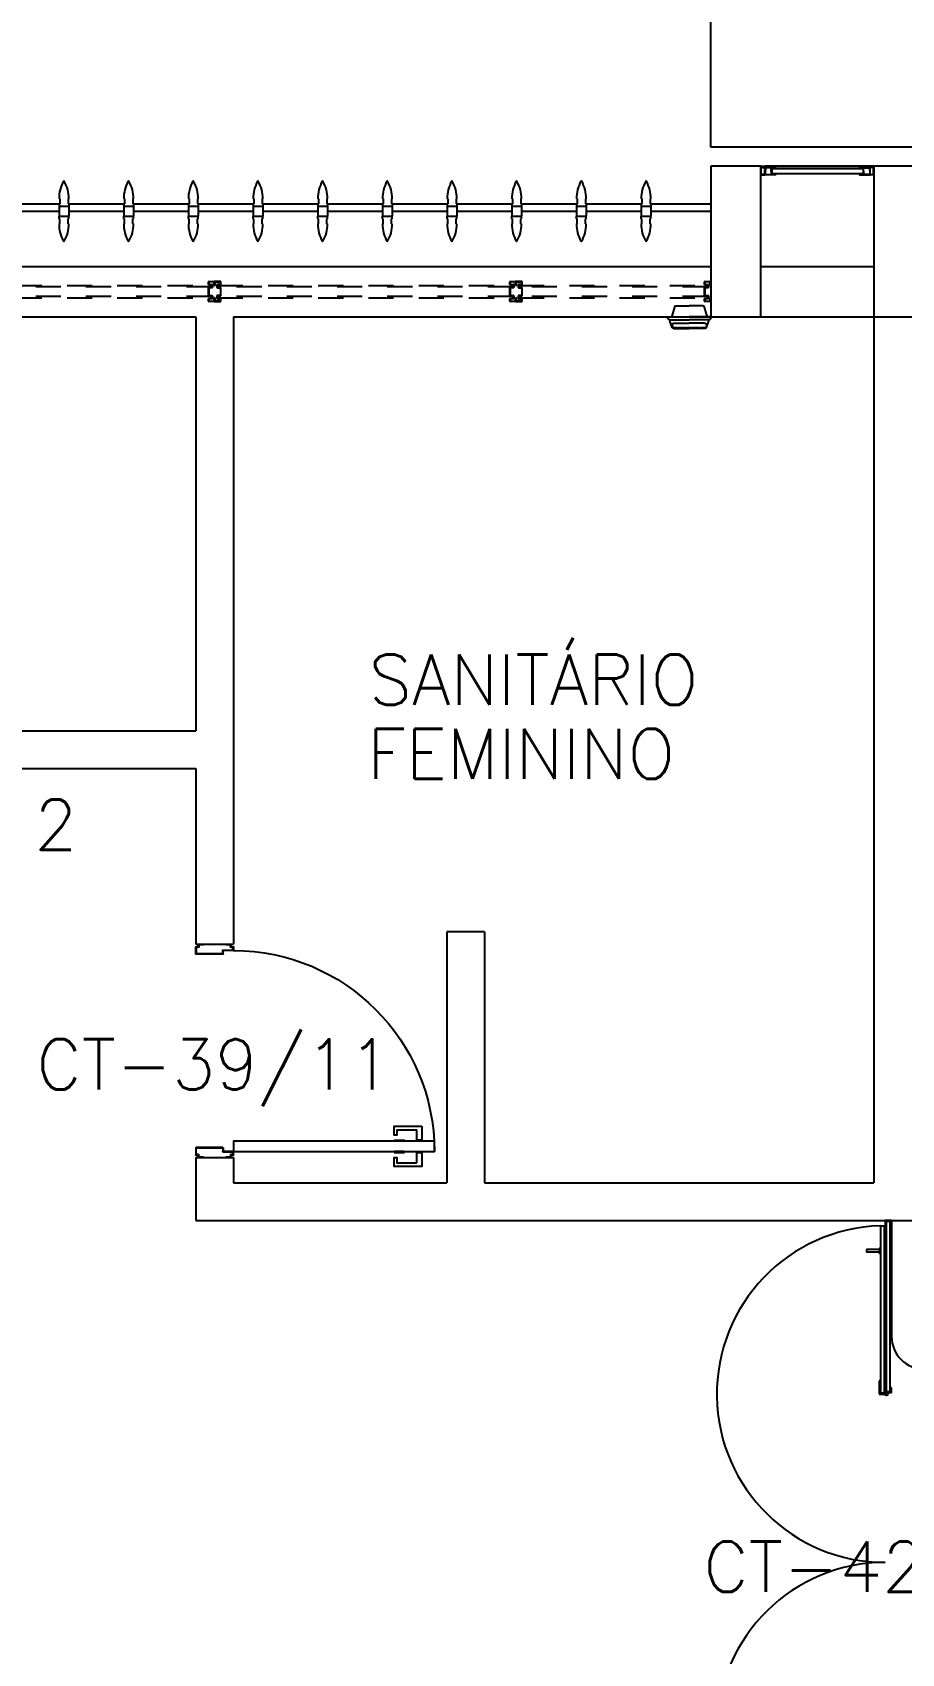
# Model space of a CAD drawing. Header units: millimetres. Extents: x 2686 to 2939, y 1294 to 1441.
# Drawn here: x 2787.57 to 2791.03, y 1342.65 to 1349.11 of the extents above; entities that cross this region are included whole.
import ezdxf

# ---------------------------------------------------------------- set-up
doc = ezdxf.new("R2010")
doc.units = ezdxf.units.MM
doc.linetypes.add('HIDDEN', pattern=[0.375, 0.25, -0.125])
for name, color, linetype in [('AR-ALV', 2, 'Continuous'), ('AR-BRISES', 1, 'Continuous'), ('AR-CALÇADA', 1, 'Continuous'), ('AR-CORRIMAO-V', 52, 'Continuous'), ('AR-ESQ', 1, 'Continuous'), ('AR-ESTC', 3, 'Continuous'), ('AR-LOUCAS', 2, 'Continuous'), ('AR-PORTA', 1, 'Continuous'), ('AR-VIDRO', 2, 'Continuous'), ('BR-PAINEL', 1, 'Continuous'), ('BR-SUPORTE', 1, 'Continuous'), ('DT-ESQ-BAGUETE-C', 1, 'Continuous'), ('DT-ESQ-PERFIL CADEIRA-C', 2, 'Continuous'), ('DT-ESQ-PERFIL CADEIRA-V', 2, 'Continuous'), ('DT-ESQ-VENEZIANA-C', 1, 'Continuous'), ('DT-ESQ-VENEZIANA-V', 1, 'Continuous'), ('DT-ESQ-VIDRO-PROJ', 32, 'HIDDEN'), ('DT-TXTMOD', 1, 'Continuous'), ('ENDEREÇO', 2, 'Continuous'), ('maçaneta', 1, 'Continuous'), ('montantes', 1, 'Continuous'), ('mov', 1, 'Continuous'), ('PLAT-CONG', 7, 'Continuous'), ('PM-PERFIL U-C', 2, 'Continuous'), ('pm1', 2, 'Continuous'), ('TEXTO', 2, 'Continuous'), ('WC1', 1, 'Continuous'), ('WC2', 1, 'Continuous')]:
    doc.layers.add(name, color=color, linetype=linetype)
doc.styles.add('S10', font='simplex.shx', dxfattribs={"height": 0.1})
doc.styles.add('UNB-100', font='simplex.shx', dxfattribs={"height": 0.2})
doc.styles.add('UNB1-100', font='simplex.shx', dxfattribs={"height": 0.2})

# ---------------------------------------------------------------- blocks, each defined once
blk = doc.blocks.new('EF59-P')
at = {"layer": 'DT-ESQ-VIDRO-PROJ', "ltscale": 0.1}
for points in [[(0.025, -0.1285), (0.025, -0.1385, -0.414214), (0.0235, -0.14), (0.0015, -0.14, -0.414214), (0, -0.1385), (0, -0.125), (0.0015, -0.125), (0.0015, -0.138, 0.414214), (0.002, -0.1385), (0.023, -0.1385, 0.414214), (0.0235, -0.138), (0.0235, -0.1285), (0.0105, -0.1285, -0.414214), (0.009, -0.127), (0.009, -0.117, -0.414214), (0.0105, -0.1155), (0.0235, -0.1155), (0.0235, -0.0845), (0.0105, -0.0845, -0.414214), (0.009, -0.083), (0.009, -0.073, -0.414214), (0.0105, -0.0715), (0.0235, -0.0715), (0.0235, -0.062, 0.414214), (0.023, -0.0615), (0.002, -0.0615, 0.414214), (0.0015, -0.062), (0.0015, -0.075), (0, -0.075), (0, -0.0615, -0.414214), (0.0015, -0.06), (0.0235, -0.06, -0.414214), (0.025, -0.0615), (0.025, -0.0715, -0.414214), (0.0235, -0.073), (0.0105, -0.073), (0.0105, -0.083), (0.0235, -0.083), (0.0235, -0.083, -0.414214), (0.025, -0.0845), (0.025, -0.1155, -0.414214), (0.0235, -0.117), (0.0235, -0.117), (0.0105, -0.117), (0.0105, -0.127), (0.0235, -0.127, -0.414214)], [(0.75, -0.1285), (0.75, -0.1385, 0.414214), (0.7515, -0.14), (0.7735, -0.14, 0.414214), (0.775, -0.1385), (0.775, -0.125), (0.7735, -0.125), (0.7735, -0.138, -0.414214), (0.773, -0.1385), (0.752, -0.1385, -0.414214), (0.7515, -0.138), (0.7515, -0.1285), (0.7645, -0.1285, 0.414214), (0.766, -0.127), (0.766, -0.117, 0.414214), (0.7645, -0.1155), (0.7515, -0.1155), (0.7515, -0.0845), (0.7645, -0.0845, 0.414214), (0.766, -0.083), (0.766, -0.073, 0.414214), (0.7645, -0.0715), (0.7515, -0.0715), (0.7515, -0.062, -0.414214), (0.752, -0.0615), (0.773, -0.0615, -0.414214), (0.7735, -0.062), (0.7735, -0.075), (0.775, -0.075), (0.775, -0.0615, 0.414214), (0.7735, -0.06), (0.7515, -0.06, 0.414214), (0.75, -0.0615), (0.75, -0.0715, 0.414214), (0.7515, -0.073), (0.7645, -0.073), (0.7645, -0.083), (0.7515, -0.083), (0.7515, -0.083, 0.414214), (0.75, -0.0845), (0.75, -0.1155, 0.414214), (0.7515, -0.117), (0.7515, -0.117), (0.7645, -0.117), (0.7645, -0.127), (0.7515, -0.127, 0.414214)], [(0.8, -0.1285), (0.8, -0.1385, -0.414214), (0.7985, -0.14), (0.7765, -0.14, -0.414214), (0.775, -0.1385), (0.775, -0.125), (0.7765, -0.125), (0.7765, -0.138, 0.414214), (0.777, -0.1385), (0.798, -0.1385, 0.414214), (0.7985, -0.138), (0.7985, -0.1285), (0.7855, -0.1285, -0.414214), (0.784, -0.127), (0.784, -0.117, -0.414214), (0.7855, -0.1155), (0.7985, -0.1155), (0.7985, -0.0845), (0.7855, -0.0845, -0.414214), (0.784, -0.083), (0.784, -0.073, -0.414214), (0.7855, -0.0715), (0.7985, -0.0715), (0.7985, -0.062, 0.414214), (0.798, -0.0615), (0.777, -0.0615, 0.414214), (0.7765, -0.062), (0.7765, -0.075), (0.775, -0.075), (0.775, -0.0615, -0.414214), (0.7765, -0.06), (0.7985, -0.06, -0.414214), (0.8, -0.0615), (0.8, -0.0715, -0.414214), (0.7985, -0.073), (0.7855, -0.073), (0.7855, -0.083), (0.7985, -0.083), (0.7985, -0.083, -0.414214), (0.8, -0.0845), (0.8, -0.1155, -0.414214), (0.7985, -0.117), (0.7985, -0.117), (0.7855, -0.117), (0.7855, -0.127), (0.7985, -0.127, -0.414214)], [(1.95, -0.1285), (1.95, -0.1385, 0.414214), (1.9515, -0.14), (1.9735, -0.14, 0.414214), (1.975, -0.1385), (1.975, -0.125), (1.9735, -0.125), (1.9735, -0.138, -0.414214), (1.973, -0.1385), (1.952, -0.1385, -0.414214), (1.9515, -0.138), (1.9515, -0.1285), (1.9645, -0.1285, 0.414214), (1.966, -0.127), (1.966, -0.117, 0.414214), (1.9645, -0.1155), (1.9515, -0.1155), (1.9515, -0.0845), (1.9645, -0.0845, 0.414214), (1.966, -0.083), (1.966, -0.073, 0.414214), (1.9645, -0.0715), (1.9515, -0.0715), (1.9515, -0.062, -0.414214), (1.952, -0.0615), (1.973, -0.0615, -0.414214), (1.9735, -0.062), (1.9735, -0.075), (1.975, -0.075), (1.975, -0.0615, 0.414214), (1.9735, -0.06), (1.9515, -0.06, 0.414214), (1.95, -0.0615), (1.95, -0.0715, 0.414214), (1.9515, -0.073), (1.9645, -0.073), (1.9645, -0.083), (1.9515, -0.083), (1.9515, -0.083, 0.414214), (1.95, -0.0845), (1.95, -0.1155, 0.414214), (1.9515, -0.117), (1.9515, -0.117), (1.9645, -0.117), (1.9645, -0.127), (1.9515, -0.127, 0.414214)], [(2, -0.1285), (2, -0.1385, -0.414214), (1.9985, -0.14), (1.9765, -0.14, -0.414214), (1.975, -0.1385), (1.975, -0.125), (1.9765, -0.125), (1.9765, -0.138, 0.414214), (1.977, -0.1385), (1.998, -0.1385, 0.414214), (1.9985, -0.138), (1.9985, -0.1285), (1.9855, -0.1285, -0.414214), (1.984, -0.127), (1.984, -0.117, -0.414214), (1.9855, -0.1155), (1.9985, -0.1155), (1.9985, -0.0845), (1.9855, -0.0845, -0.414214), (1.984, -0.083), (1.984, -0.073, -0.414214), (1.9855, -0.0715), (1.9985, -0.0715), (1.9985, -0.062, 0.414214), (1.998, -0.0615), (1.977, -0.0615, 0.414214), (1.9765, -0.062), (1.9765, -0.075), (1.975, -0.075), (1.975, -0.0615, -0.414214), (1.9765, -0.06), (1.9985, -0.06, -0.414214), (2, -0.0615), (2, -0.0715, -0.414214), (1.9985, -0.073), (1.9855, -0.073), (1.9855, -0.083), (1.9985, -0.083), (1.9985, -0.083, -0.414214), (2, -0.0845), (2, -0.1155, -0.414214), (1.9985, -0.117), (1.9985, -0.117), (1.9855, -0.117), (1.9855, -0.127), (1.9985, -0.127, -0.414214)]]:
    blk.add_lwpolyline(points, format="xyb", close=True, dxfattribs=at)
for points in [[(0.7625, -0.081), (0.7625, -0.075), (0.0125, -0.075), (0.0125, -0.081)], [(0.7625, -0.119), (0.7625, -0.125), (0.0125, -0.125), (0.0125, -0.119)], [(1.9625, -0.081), (1.9625, -0.075), (0.7875, -0.075), (0.7875, -0.081)], [(1.9625, -0.119), (1.9625, -0.125), (0.7875, -0.125), (0.7875, -0.119)], [(3.1625, -0.081), (3.1625, -0.075), (1.9875, -0.075), (1.9875, -0.081)], [(3.1625, -0.119), (3.1625, -0.125), (1.9875, -0.125), (1.9875, -0.119)]]:
    blk.add_lwpolyline(points, close=True, dxfattribs=at)
at = {"layer": 'DT-TXTMOD', "ltscale": 0.1, "style": 'S10', "flags": 3}
for tag, p in [('M01', (0.025, -0.28)), ('M02', (0.3253, -0.28)), ('M03', (0.627, -0.28)), ('M04', (0.9288, -0.28)), ('M05', (1.2306, -0.28)), ('M06', (1.5323, -0.28)), ('M07', (1.8341, -0.28)), ('M08', (2.1359, -0.28)), ('M09', (2.4376, -0.28)), ('M10', (2.7394, -0.28)), ('M11', (3.0412, -0.28)), ('M12', (3.3429, -0.28)), ('M13', (3.6447, -0.28)), ('M14', (3.9464, -0.28)), ('M15', (4.2482, -0.28)), ('M16', (4.55, -0.28)), ('M17', (4.8517, -0.28))]:
    blk.add_attdef(tag, p, '', height=0.1, dxfattribs=at)
blk = doc.blocks.new('PV1')
at = {"layer": 'AR-VIDRO'}
for p, q in [((0.6825, 0.02), (0.005, 0.02)), ((0.6825, 0.005), (0.005, 0.005)), ((0.0215, 0.0443), (0.0215, 0.0293)), ((0.0215, 0.0443), (0.6875, 0.0443)), ((0.0215, 0.0293), (0.6875, 0.0293)), ((2.7035, 0.0443), (2.0375, 0.0443)), ((2.7035, 0.0293), (2.0375, 0.0293)), ((2.0425, 0.02), (2.72, 0.02)), ((2.0425, 0.005), (2.72, 0.005)), ((2.7035, 0.0443), (2.7035, 0.0293))]:
    blk.add_line(p, q, dxfattribs=at)
at = {"layer": 'maçaneta'}
for p, q in [((0.1165, 0.0993), (0.1265, 0.0993)), ((0.1165, 0.0493), (0.1165, 0.0993)), ((0.1265, 0.0493), (0.1265, 0.0993)), ((2.5985, 0.0493), (2.5985, 0.0993)), ((2.6085, 0.0993), (2.5985, 0.0993)), ((2.6085, 0.0493), (2.6085, 0.0993)), ((0.1115, 0.0443), (0.1115, 0.0493)), ((0.1115, 0.0493), (0.1315, 0.0493)), ((0.1315, 0.0443), (0.1315, 0.0493)), ((2.6135, 0.0493), (2.5935, 0.0493)), ((2.5935, 0.0443), (2.5935, 0.0493)), ((2.6135, 0.0443), (2.6135, 0.0493))]:
    blk.add_line(p, q, dxfattribs=at)
at = {"layer": 'montantes'}
for p, q in [((0, 0), (0, 0.025)), ((0, 0.025), (0.02, 0.025)), ((0, 0), (0.02, 0)), ((0.005, 0.005), (0.005, 0.02)), ((0.02, 0.02), (0.02, 0.025)), ((0.02, 0), (0.02, 0.005)), ((0.6425, 0.0493), (0.6925, 0.0493)), ((0.6425, 0.025), (0.6925, 0.025)), ((0.6875, 0.025), (0.6675, 0.025)), ((0.6675, 0.02), (0.6675, 0.025)), ((0.6675, 0), (0.6675, 0.005)), ((0.6875, 0), (0.6675, 0)), ((0.6825, 0.005), (0.6825, 0.02)), ((0.6875, 0.0443), (0.6875, 0.0293)), ((0.6875, 0), (0.6875, 0.025)), ((0.6925, 0.0493), (0.6925, 0.025)), ((2.0325, 0.0493), (2.0325, 0.025)), ((2.0825, 0.0493), (2.0325, 0.0493)), ((2.0825, 0.025), (2.0325, 0.025)), ((2.0375, 0.0443), (2.0375, 0.0293)), ((2.0375, 0.025), (2.0575, 0.025)), ((2.0375, 0), (2.0375, 0.025)), ((2.0375, 0), (2.0575, 0)), ((2.0425, 0.005), (2.0425, 0.02)), ((2.0575, 0.02), (2.0575, 0.025)), ((2.0575, 0), (2.0575, 0.005)), ((2.705, 0.02), (2.705, 0.025)), ((2.725, 0.025), (2.705, 0.025)), ((2.705, 0), (2.705, 0.005)), ((2.725, 0), (2.705, 0)), ((2.72, 0.005), (2.72, 0.02)), ((2.725, 0), (2.725, 0.025))]:
    blk.add_line(p, q, dxfattribs=at)
for centre in [(0.6925, 0.02), (2.0325, 0.02)]:
    blk.add_circle(centre, 0.005, dxfattribs=at)
for centre, start, end in [((0.6425, 0.0443), 90, 180), ((0.6425, 0.03), 180, 270), ((2.0825, 0.0443), 0, 90), ((2.0825, 0.03), 270, 0)]:
    blk.add_arc(centre, 0.005, start, end, dxfattribs=at)
at = {"layer": 'mov'}
for centre, start, end in [((0.692, 0.025), 0, 178.35472), ((2.033, 0.025), 1.64528, 180)]:
    blk.add_arc(centre, 0.6705, start, end, dxfattribs=at)
blk = doc.blocks.new('BR-MODULO8')
at = {"layer": 'BR-PAINEL'}
for p, q in [((-2.5942, 0.27), (-2.5917, 0.27)), ((-2.5917, 0.27), (-2.5917, 0.25)), ((-2.5583, 0.27), (-2.5583, 0.25)), ((-2.5558, 0.27), (-2.5583, 0.27)), ((-2.3367, 0.27), (-2.3342, 0.27)), ((-2.3342, 0.27), (-2.3342, 0.25)), ((-2.3008, 0.27), (-2.3008, 0.25)), ((-2.2983, 0.27), (-2.3008, 0.27)), ((-2.0792, 0.27), (-2.0767, 0.27)), ((-2.0767, 0.27), (-2.0767, 0.25)), ((-2.0433, 0.27), (-2.0433, 0.25)), ((-2.0408, 0.27), (-2.0433, 0.27)), ((-1.8217, 0.27), (-1.8192, 0.27)), ((-1.8192, 0.27), (-1.8192, 0.25)), ((-1.7858, 0.27), (-1.7858, 0.25)), ((-1.7833, 0.27), (-1.7858, 0.27)), ((-1.5642, 0.27), (-1.5617, 0.27)), ((-1.5617, 0.27), (-1.5617, 0.25)), ((-1.5283, 0.27), (-1.5283, 0.25)), ((-1.5258, 0.27), (-1.5283, 0.27)), ((-1.3067, 0.27), (-1.3042, 0.27)), ((-1.3042, 0.27), (-1.3042, 0.25)), ((-1.2708, 0.27), (-1.2708, 0.25)), ((-1.2683, 0.27), (-1.2708, 0.27)), ((-1.0492, 0.27), (-1.0467, 0.27)), ((-1.0467, 0.27), (-1.0467, 0.25)), ((-1.0133, 0.27), (-1.0133, 0.25)), ((-1.0108, 0.27), (-1.0133, 0.27)), ((-0.7917, 0.27), (-0.7892, 0.27)), ((-0.7892, 0.27), (-0.7892, 0.25)), ((-0.7558, 0.27), (-0.7558, 0.25)), ((-0.7533, 0.27), (-0.7558, 0.27)), ((-0.5342, 0.27), (-0.5317, 0.27)), ((-0.5317, 0.27), (-0.5317, 0.25)), ((-0.4958, 0.27), (-0.4983, 0.27)), ((-0.4983, 0.27), (-0.4983, 0.25)), ((-0.2767, 0.27), (-0.2742, 0.27)), ((-0.2742, 0.27), (-0.2742, 0.25)), ((-0.2408, 0.27), (-0.2408, 0.25)), ((-0.2383, 0.27), (-0.2408, 0.27)), ((-2.5942, 0.25), (-2.5942, 0.24)), ((-2.5942, 0.25), (-2.5917, 0.25)), ((-2.5942, 0.24), (-2.5558, 0.24)), ((-2.5942, 0.24), (-2.5942, 0.2)), ((-2.5942, 0.2), (-2.5558, 0.2)), ((-2.5942, 0.19), (-2.5942, 0.2)), ((-2.5558, 0.25), (-2.5583, 0.25)), ((-2.5558, 0.25), (-2.5558, 0.24)), ((-2.5558, 0.24), (-2.5558, 0.2)), ((-2.5558, 0.19), (-2.5558, 0.2)), ((-2.3367, 0.25), (-2.3367, 0.24)), ((-2.3367, 0.25), (-2.3342, 0.25)), ((-2.3367, 0.24), (-2.2983, 0.24)), ((-2.3367, 0.24), (-2.3367, 0.2)), ((-2.3367, 0.2), (-2.2983, 0.2)), ((-2.3367, 0.19), (-2.3367, 0.2)), ((-2.2983, 0.25), (-2.3008, 0.25)), ((-2.2983, 0.25), (-2.2983, 0.24)), ((-2.2983, 0.24), (-2.2983, 0.2)), ((-2.2983, 0.19), (-2.2983, 0.2)), ((-2.0792, 0.25), (-2.0792, 0.24)), ((-2.0792, 0.25), (-2.0767, 0.25)), ((-2.0792, 0.24), (-2.0408, 0.24)), ((-2.0792, 0.24), (-2.0792, 0.2)), ((-2.0792, 0.2), (-2.0408, 0.2)), ((-2.0792, 0.19), (-2.0792, 0.2)), ((-2.0408, 0.25), (-2.0433, 0.25)), ((-2.0408, 0.25), (-2.0408, 0.24)), ((-2.0408, 0.24), (-2.0408, 0.2)), ((-2.0408, 0.19), (-2.0408, 0.2)), ((-1.8217, 0.25), (-1.8217, 0.24)), ((-1.8217, 0.25), (-1.8192, 0.25)), ((-1.8217, 0.24), (-1.7833, 0.24)), ((-1.8217, 0.24), (-1.8217, 0.2)), ((-1.8217, 0.2), (-1.7833, 0.2)), ((-1.8217, 0.19), (-1.8217, 0.2)), ((-1.7833, 0.25), (-1.7858, 0.25)), ((-1.7833, 0.25), (-1.7833, 0.24)), ((-1.7833, 0.24), (-1.7833, 0.2)), ((-1.7833, 0.19), (-1.7833, 0.2)), ((-1.5642, 0.25), (-1.5642, 0.24)), ((-1.5642, 0.25), (-1.5617, 0.25)), ((-1.5642, 0.24), (-1.5258, 0.24)), ((-1.5642, 0.24), (-1.5642, 0.2)), ((-1.5642, 0.2), (-1.5258, 0.2)), ((-1.5642, 0.19), (-1.5642, 0.2)), ((-1.5258, 0.25), (-1.5283, 0.25)), ((-1.5258, 0.25), (-1.5258, 0.24)), ((-1.5258, 0.24), (-1.5258, 0.2)), ((-1.5258, 0.19), (-1.5258, 0.2)), ((-1.3067, 0.25), (-1.3067, 0.24)), ((-1.3067, 0.25), (-1.3042, 0.25)), ((-1.3067, 0.24), (-1.2683, 0.24)), ((-1.3067, 0.24), (-1.3067, 0.2)), ((-1.3067, 0.2), (-1.2683, 0.2)), ((-1.3067, 0.19), (-1.3067, 0.2)), ((-1.2683, 0.25), (-1.2708, 0.25)), ((-1.2683, 0.25), (-1.2683, 0.24)), ((-1.2683, 0.24), (-1.2683, 0.2)), ((-1.2683, 0.19), (-1.2683, 0.2)), ((-1.0492, 0.25), (-1.0492, 0.24)), ((-1.0492, 0.25), (-1.0467, 0.25)), ((-1.0492, 0.24), (-1.0108, 0.24)), ((-1.0492, 0.24), (-1.0492, 0.2)), ((-1.0492, 0.2), (-1.0108, 0.2)), ((-1.0492, 0.19), (-1.0492, 0.2)), ((-1.0108, 0.25), (-1.0133, 0.25)), ((-1.0108, 0.25), (-1.0108, 0.24)), ((-1.0108, 0.24), (-1.0108, 0.2)), ((-1.0108, 0.19), (-1.0108, 0.2)), ((-0.7917, 0.25), (-0.7917, 0.24)), ((-0.7917, 0.25), (-0.7892, 0.25)), ((-0.7917, 0.24), (-0.7533, 0.24)), ((-0.7917, 0.24), (-0.7917, 0.2)), ((-0.7917, 0.2), (-0.7533, 0.2)), ((-0.7917, 0.19), (-0.7917, 0.2)), ((-0.7533, 0.25), (-0.7558, 0.25)), ((-0.7533, 0.25), (-0.7533, 0.24)), ((-0.7533, 0.24), (-0.7533, 0.2)), ((-0.7533, 0.19), (-0.7533, 0.2)), ((-0.5342, 0.25), (-0.5317, 0.25)), ((-0.5342, 0.25), (-0.5342, 0.24)), ((-0.5342, 0.24), (-0.5342, 0.2)), ((-0.5342, 0.24), (-0.4958, 0.24)), ((-0.5342, 0.19), (-0.5342, 0.2)), ((-0.5342, 0.2), (-0.4958, 0.2)), ((-0.4958, 0.25), (-0.4983, 0.25)), ((-0.4958, 0.25), (-0.4958, 0.24)), ((-0.4958, 0.24), (-0.4958, 0.2)), ((-0.4958, 0.19), (-0.4958, 0.2)), ((-0.2767, 0.25), (-0.2767, 0.24)), ((-0.2767, 0.25), (-0.2742, 0.25)), ((-0.2767, 0.24), (-0.2383, 0.24)), ((-0.2767, 0.24), (-0.2767, 0.2)), ((-0.2767, 0.2), (-0.2383, 0.2)), ((-0.2767, 0.19), (-0.2767, 0.2)), ((-0.2383, 0.25), (-0.2408, 0.25)), ((-0.2383, 0.25), (-0.2383, 0.24)), ((-0.2383, 0.24), (-0.2383, 0.2)), ((-0.2383, 0.19), (-0.2383, 0.2)), ((-2.5942, 0.19), (-2.5917, 0.19)), ((-2.5942, 0.17), (-2.5917, 0.17)), ((-2.5917, 0.17), (-2.5917, 0.19)), ((-2.5558, 0.19), (-2.5583, 0.19)), ((-2.5583, 0.17), (-2.5583, 0.19)), ((-2.5558, 0.17), (-2.5583, 0.17)), ((-2.3367, 0.19), (-2.3342, 0.19)), ((-2.3367, 0.17), (-2.3342, 0.17)), ((-2.3342, 0.17), (-2.3342, 0.19)), ((-2.2983, 0.19), (-2.3008, 0.19)), ((-2.3008, 0.17), (-2.3008, 0.19)), ((-2.2983, 0.17), (-2.3008, 0.17)), ((-2.0792, 0.19), (-2.0767, 0.19)), ((-2.0792, 0.17), (-2.0767, 0.17)), ((-2.0767, 0.17), (-2.0767, 0.19)), ((-2.0408, 0.19), (-2.0433, 0.19)), ((-2.0433, 0.17), (-2.0433, 0.19)), ((-2.0408, 0.17), (-2.0433, 0.17)), ((-1.8217, 0.19), (-1.8192, 0.19)), ((-1.8217, 0.17), (-1.8192, 0.17)), ((-1.8192, 0.17), (-1.8192, 0.19)), ((-1.7833, 0.19), (-1.7858, 0.19)), ((-1.7858, 0.17), (-1.7858, 0.19)), ((-1.7833, 0.17), (-1.7858, 0.17)), ((-1.5642, 0.19), (-1.5617, 0.19)), ((-1.5642, 0.17), (-1.5617, 0.17)), ((-1.5617, 0.17), (-1.5617, 0.19)), ((-1.5258, 0.19), (-1.5283, 0.19)), ((-1.5283, 0.17), (-1.5283, 0.19)), ((-1.5258, 0.17), (-1.5283, 0.17)), ((-1.3067, 0.19), (-1.3042, 0.19)), ((-1.3067, 0.17), (-1.3042, 0.17)), ((-1.3042, 0.17), (-1.3042, 0.19)), ((-1.2683, 0.19), (-1.2708, 0.19)), ((-1.2708, 0.17), (-1.2708, 0.19)), ((-1.2683, 0.17), (-1.2708, 0.17)), ((-1.0492, 0.19), (-1.0467, 0.19)), ((-1.0492, 0.17), (-1.0467, 0.17)), ((-1.0467, 0.17), (-1.0467, 0.19)), ((-1.0108, 0.19), (-1.0133, 0.19)), ((-1.0133, 0.17), (-1.0133, 0.19)), ((-1.0108, 0.17), (-1.0133, 0.17)), ((-0.7917, 0.19), (-0.7892, 0.19)), ((-0.7917, 0.17), (-0.7892, 0.17)), ((-0.7892, 0.17), (-0.7892, 0.19)), ((-0.7533, 0.19), (-0.7558, 0.19)), ((-0.7558, 0.17), (-0.7558, 0.19)), ((-0.7533, 0.17), (-0.7558, 0.17)), ((-0.5342, 0.19), (-0.5317, 0.19)), ((-0.5342, 0.17), (-0.5317, 0.17)), ((-0.5317, 0.17), (-0.5317, 0.19)), ((-0.4983, 0.17), (-0.4983, 0.19)), ((-0.4958, 0.19), (-0.4983, 0.19)), ((-0.4958, 0.17), (-0.4983, 0.17)), ((-0.2767, 0.19), (-0.2742, 0.19)), ((-0.2767, 0.17), (-0.2742, 0.17)), ((-0.2742, 0.17), (-0.2742, 0.19)), ((-0.2383, 0.19), (-0.2408, 0.19)), ((-0.2408, 0.17), (-0.2408, 0.19)), ((-0.2383, 0.17), (-0.2408, 0.17))]:
    blk.add_line(p, q, dxfattribs=at)
for centre, radius, start, end in [((-2.4692, 0.2739), 0.1251, 148.47206, 181.77204), ((-2.575, 0.3387), 0.001, 37.1012, 142.8988), ((-2.6808, 0.2739), 0.1251, 358.22796, 31.52794), ((-2.2117, 0.2739), 0.1251, 148.47206, 181.77204), ((-2.3175, 0.3387), 0.001, 37.1012, 142.8988), ((-2.4233, 0.2739), 0.1251, 358.22796, 31.52794), ((-1.9542, 0.2739), 0.1251, 148.47206, 181.77204), ((-2.06, 0.3387), 0.001, 37.1012, 142.8988), ((-2.1658, 0.2739), 0.1251, 358.22796, 31.52794), ((-1.6967, 0.2739), 0.1251, 148.47206, 181.77204), ((-1.8025, 0.3387), 0.001, 37.1012, 142.8988), ((-1.9083, 0.2739), 0.1251, 358.22796, 31.52794), ((-1.4392, 0.2739), 0.1251, 148.47206, 181.77204), ((-1.545, 0.3387), 0.001, 37.1012, 142.8988), ((-1.6508, 0.2739), 0.1251, 358.22796, 31.52794), ((-1.1817, 0.2739), 0.1251, 148.47206, 181.77204), ((-1.2875, 0.3387), 0.001, 37.1012, 142.8988), ((-1.3933, 0.2739), 0.1251, 358.22796, 31.52794), ((-0.9242, 0.2739), 0.1251, 148.47206, 181.77204), ((-1.03, 0.3387), 0.001, 37.1012, 142.8988), ((-1.1358, 0.2739), 0.1251, 358.22796, 31.52794), ((-0.6667, 0.2739), 0.1251, 148.47206, 181.77204), ((-0.7725, 0.3387), 0.001, 37.1012, 142.8988), ((-0.8783, 0.2739), 0.1251, 358.22796, 31.52794), ((-0.4092, 0.2739), 0.1251, 148.47206, 181.77204), ((-0.515, 0.3387), 0.001, 37.1012, 142.8988), ((-0.6208, 0.2739), 0.1251, 358.22796, 31.52794), ((-0.1517, 0.2739), 0.1251, 148.47206, 181.77204), ((-0.2575, 0.3387), 0.001, 37.1012, 142.8988), ((-0.3633, 0.2739), 0.1251, 358.22796, 31.52794), ((-2.4692, 0.1661), 0.1251, 178.22796, 211.52794), ((-2.6808, 0.1661), 0.1251, 328.47206, 1.77204), ((-2.2117, 0.1661), 0.1251, 178.22796, 211.52794), ((-2.4233, 0.1661), 0.1251, 328.47206, 1.77204), ((-1.9542, 0.1661), 0.1251, 178.22796, 211.52794), ((-2.1658, 0.1661), 0.1251, 328.47206, 1.77204), ((-1.6967, 0.1661), 0.1251, 178.22796, 211.52794), ((-1.9083, 0.1661), 0.1251, 328.47206, 1.77204), ((-1.4392, 0.1661), 0.1251, 178.22796, 211.52794), ((-1.6508, 0.1661), 0.1251, 328.47206, 1.77204), ((-1.1817, 0.1661), 0.1251, 178.22796, 211.52794), ((-1.3933, 0.1661), 0.1251, 328.47206, 1.77204), ((-0.9242, 0.1661), 0.1251, 178.22796, 211.52794), ((-1.1358, 0.1661), 0.1251, 328.47206, 1.77204), ((-0.6667, 0.1661), 0.1251, 178.22796, 211.52794), ((-0.8783, 0.1661), 0.1251, 328.47206, 1.77204), ((-0.4092, 0.1661), 0.1251, 178.22796, 211.52794), ((-0.6208, 0.1661), 0.1251, 328.47206, 1.77204), ((-0.1517, 0.1661), 0.1251, 178.22796, 211.52794), ((-0.3633, 0.1661), 0.1251, 328.47206, 1.77204), ((-2.575, 0.1013), 0.001, 217.1012, 322.8988), ((-2.3175, 0.1013), 0.001, 217.1012, 322.8988), ((-2.06, 0.1013), 0.001, 217.1012, 322.8988), ((-1.8025, 0.1013), 0.001, 217.1012, 322.8988), ((-1.545, 0.1013), 0.001, 217.1012, 322.8988), ((-1.2875, 0.1013), 0.001, 217.1012, 322.8988), ((-1.03, 0.1013), 0.001, 217.1012, 322.8988), ((-0.7725, 0.1013), 0.001, 217.1012, 322.8988), ((-0.515, 0.1013), 0.001, 217.1012, 322.8988), ((-0.2575, 0.1013), 0.001, 217.1012, 322.8988)]:
    blk.add_arc(centre, radius, start, end, dxfattribs=at)
at = {"layer": 'BR-SUPORTE'}
for p, q in [((-2.8133, 0.25), (-2.5917, 0.25)), ((-2.8133, 0.22), (-2.5942, 0.22)), ((-2.5558, 0.25), (-2.3342, 0.25)), ((-2.5558, 0.22), (-2.3367, 0.22)), ((-2.2983, 0.25), (-2.0767, 0.25)), ((-2.2983, 0.22), (-2.0792, 0.22)), ((-2.0408, 0.25), (-1.8192, 0.25)), ((-2.0408, 0.22), (-1.8217, 0.22)), ((-1.7833, 0.25), (-1.5617, 0.25)), ((-1.7833, 0.22), (-1.5642, 0.22)), ((-1.5258, 0.25), (-1.3042, 0.25)), ((-1.5258, 0.22), (-1.3067, 0.22)), ((-1.2683, 0.25), (-1.0467, 0.25)), ((-1.2683, 0.22), (-1.0492, 0.22)), ((-1.0108, 0.25), (-0.7892, 0.25)), ((-1.0108, 0.22), (-0.7917, 0.22)), ((-0.7533, 0.25), (-0.5317, 0.25)), ((-0.7533, 0.22), (-0.5342, 0.22)), ((-0.4958, 0.25), (-0.2742, 0.25)), ((-0.4958, 0.22), (-0.2767, 0.22)), ((-0.2383, 0.25), (0, 0.25)), ((-0.2383, 0.22), (0, 0.22))]:
    blk.add_line(p, q, dxfattribs=at)
blk = doc.blocks.new('PM3')
at = {"layer": 'maçaneta'}
for points in [[(0.02, 0.825), (-0.035, 0.825), (-0.035, 0.715), (0, 0.715), (0, 0.725), (-0.02, 0.725), (-0.02, 0.8035, -0.414214), (-0.0185, 0.805), (0.02, 0.805)], [(0.125, 0.825), (0.07, 0.825), (0.07, 0.805), (0.1085, 0.805, -0.414214), (0.11, 0.8035), (0.11, 0.725), (0.09, 0.725), (0.09, 0.715), (0.125, 0.715)]]:
    blk.add_lwpolyline(points, format="xyb", close=True, dxfattribs=at)
for points in [[(0.02, 0.715), (0.02, 0.755), (0.025, 0.755), (0.025, 0.715)], [(0.07, 0.715), (0.07, 0.755), (0.065, 0.755), (0.065, 0.715)]]:
    blk.add_lwpolyline(points, close=True, dxfattribs=at)
at = {"layer": 'mov'}
blk.add_arc((0.025, 0.075), 0.8, 0, 90, dxfattribs=at)
at = {"layer": 'PM-PERFIL U-C'}
for p, q in [((0.0015, 0.065), (0.01, 0.065)), ((0.01, 0.065), (0.01, 0.0735)), ((0.0115, 0.075), (0.0235, 0.075)), ((0.012, 0.073), (0.012, 0.0645)), ((0.023, 0.073), (0.012, 0.073)), ((0.023, 0.0335), (0.023, 0.073)), ((0.025, 0.0735), (0.025, 0.034)), ((0.825, 0.0735), (0.825, 0.034)), ((0.8385, 0.075), (0.8265, 0.075)), ((0.827, 0.073), (0.838, 0.073)), ((0.827, 0.0335), (0.827, 0.073)), ((0.838, 0.073), (0.838, 0.0645)), ((0.84, 0.065), (0.84, 0.0735)), ((0.8485, 0.065), (0.84, 0.065)), ((0, 0.045), (0, 0.0635)), ((0.002, 0.045), (0, 0.045)), ((0.002, 0.063), (0.002, 0.045)), ((0.0105, 0.063), (0.002, 0.063)), ((0.038, 0.032), (0.0245, 0.032)), ((0.0385, 0.034), (0.025, 0.034)), ((0.038, 0.032), (0.038, -0.073)), ((0.04, 0.0325), (0.04, -0.0735)), ((0.81, 0.0325), (0.81, -0.0735)), ((0.8115, 0.034), (0.825, 0.034)), ((0.812, 0.032), (0.8255, 0.032)), ((0.812, 0.032), (0.812, -0.073)), ((0.8395, 0.063), (0.848, 0.063)), ((0.848, 0.063), (0.848, 0.045)), ((0.848, 0.045), (0.85, 0.045)), ((0.85, 0.045), (0.85, 0.0635)), ((0, -0.045), (0.002, -0.045)), ((0, -0.0635), (0, -0.045)), ((0.002, -0.045), (0.002, -0.063)), ((0.002, -0.063), (0.0105, -0.063)), ((0.012, -0.0645), (0.012, -0.073)), ((0.838, -0.0645), (0.838, -0.073)), ((0.848, -0.063), (0.8395, -0.063)), ((0.85, -0.045), (0.848, -0.045)), ((0.848, -0.045), (0.848, -0.063)), ((0.85, -0.0635), (0.85, -0.045)), ((0.01, -0.065), (0.0015, -0.065)), ((0.01, -0.0735), (0.01, -0.065)), ((0.0385, -0.075), (0.0115, -0.075)), ((0.012, -0.073), (0.038, -0.073)), ((0.8115, -0.075), (0.8385, -0.075)), ((0.838, -0.073), (0.812, -0.073)), ((0.84, -0.0735), (0.84, -0.065)), ((0.84, -0.065), (0.8485, -0.065))]:
    blk.add_line(p, q, dxfattribs=at)
for centre, start, end in [((0.0015, 0.0635), 90, 180), ((0.0115, 0.0735), 90, 180), ((0.0235, 0.0735), 360, 90), ((0.8265, 0.0735), 90, 180), ((0.8385, 0.0735), 0, 90), ((0.8485, 0.0635), 0, 90), ((0.0105, 0.0645), 270, 0), ((0.0245, 0.0335), 180, 270), ((0.0385, 0.0325), 0, 90), ((0.8115, 0.0325), 90, 180), ((0.8255, 0.0335), 270, 0), ((0.8395, 0.0645), 180, 270), ((0.0015, -0.0635), 180, 270), ((0.0105, -0.0645), 0, 90), ((0.8395, -0.0645), 90, 180), ((0.8485, -0.0635), 270, 0), ((0.0115, -0.0735), 180, 270), ((0.0385, -0.0735), 269.93864, 0), ((0.8115, -0.0735), 180, 270.06136), ((0.8385, -0.0735), 270, 0)]:
    blk.add_arc(centre, 0.0015, start, end, dxfattribs=at)
at = {"layer": 'pm1'}
blk.add_lwpolyline([(0.065, 0.875), (0.065, 0.075), (0.025, 0.075), (0.025, 0.875)], close=True, dxfattribs=at)
blk = doc.blocks.new('EF01C-P')
at = {"layer": 'DT-ESQ-BAGUETE-C', "ltscale": 0.1}
for points in [[(0.0015, 0.035), (0.015, 0.035), (0.015, 0.0335), (0.0015, 0.0335), (0.0015, 0.005), (0.015, 0.005), (0.015, 0.0035), (0.0015, 0.0035, -0.414214), (0, 0.005), (0, 0.0335, -0.414214)], [(0.4485, 0.035), (0.435, 0.035), (0.435, 0.0335), (0.4485, 0.0335), (0.4485, 0.005), (0.435, 0.005), (0.435, 0.0035), (0.4485, 0.0035, 0.414214), (0.45, 0.005), (0.45, 0.0335, 0.414214)]]:
    blk.add_lwpolyline(points, format="xyb", close=True, dxfattribs=at)
at = {"layer": 'DT-ESQ-PERFIL CADEIRA-C', "ltscale": 0.1}
for points in [[(0.01, 0.0015), (0.01, 0.003), (0.0015, 0.003, 1), (0.0015, 0), (0.015, 0, 0.414214), (0.0165, 0.0015), (0.0165, 0.0335), (0.043, 0.0335)], [(0.043, 0.0065), (0.018, 0.0065), (0.018, 0.0165), (0.0165, 0.0165), (0.0165, 0.0065, 0.414214), (0.018, 0.005), (0.043, 0.005), (0.0565, 0.005, 1), (0.0565, 0.008), (0.043, 0.008), (0.043, 0.02), (0.043, 0.032), (0.0565, 0.032, 1), (0.0565, 0.035), (0.043, 0.035), (0.0165, 0.035, 0.414214), (0.015, 0.0335), (0.015, 0.0015), (0.0015, 0.0015)], [(0.0415, 0.02), (0.0415, 0.032, -0.414214), (0.043, 0.0335), (0.0565, 0.0335)], [(0.0415, 0.02), (0.0415, 0.008, 0.414214), (0.043, 0.0065), (0.0565, 0.0065)], [(0.407, 0.0065), (0.432, 0.0065), (0.432, 0.0165), (0.4335, 0.0165), (0.4335, 0.0065, -0.414214), (0.432, 0.005), (0.407, 0.005), (0.3935, 0.005, -1), (0.3935, 0.008), (0.407, 0.008), (0.407, 0.02), (0.407, 0.032), (0.3935, 0.032, -1), (0.3935, 0.035), (0.407, 0.035), (0.4335, 0.035, -0.414214), (0.435, 0.0335), (0.435, 0.0015), (0.4485, 0.0015)], [(0.4085, 0.02), (0.4085, 0.032, 0.414214), (0.407, 0.0335), (0.3935, 0.0335)], [(0.4085, 0.02), (0.4085, 0.008, -0.414214), (0.407, 0.0065), (0.3935, 0.0065)], [(0.44, 0.0015), (0.44, 0.003), (0.4485, 0.003, -1), (0.4485, 0), (0.435, 0, -0.414214), (0.4335, 0.0015), (0.4335, 0.0335), (0.407, 0.0335)]]:
    blk.add_lwpolyline(points, format="xyb", dxfattribs=at)
at = {"layer": 'DT-ESQ-PERFIL CADEIRA-V', "ltscale": 0.1}
blk.add_line((0.015, 0), (0.435, 0), dxfattribs=at)
at = {"layer": 'DT-ESQ-VENEZIANA-C', "ltscale": 0.1}
for p, q in [((0.043, 0.0105), (0.407, 0.0105)), ((0.043, 0.009), (0.407, 0.009))]:
    blk.add_line(p, q, dxfattribs=at)
at = {"layer": 'DT-ESQ-VENEZIANA-V', "ltscale": 0.1}
blk.add_line((0.043, 0.031), (0.407, 0.031), dxfattribs=at)
at = {"layer": 'DT-TXTMOD', "ltscale": 0.1, "style": 'S10', "flags": 3}
blk.add_attdef('EF01C', (0.0208, -0.14), '', height=0.1, dxfattribs=at)
blk = doc.blocks.new('A$C63644613')
at = {"layer": 'AR-CORRIMAO-V'}
blk.add_line((4.0752, 27.4125), (4.0752, 26.95), dxfattribs=at)
blk.add_arc((4.2052, 26.95), 0.13, 180, 270, dxfattribs=at)
blk = doc.blocks.new('SBNT-01p')
at = {"layer": 'WC1', "linetype": 'Continuous', "ltscale": 2.5}
for p, q in [((-0.0581, 0.0418), (-0.0694, 0.0022)), ((-0.0552, 0.044), (0, 0.044)), ((0.0552, 0.044), (0, 0.044)), ((0.0581, 0.0418), (0.0694, 0.0022)), ((-0.0851, -0.006), (-0.0851, -0.004)), ((-0.0811, 0), (-0.0723, 0)), ((-0.0791, -0.012), (0, -0.012)), ((-0.0684, -0.043), (-0.0777, -0.016)), ((-0.0723, 0), (0, 0)), ((-0.0682, -0.0311), (-0.0674, -0.0415)), ((-0.0628, -0.047), (0, -0.047)), ((-0.0607, -0.026), (0, -0.026)), ((0.0723, 0), (0, 0)), ((0.0791, -0.012), (0, -0.012)), ((0.0607, -0.026), (0, -0.026)), ((0.0628, -0.047), (0, -0.047)), ((0.0682, -0.0311), (0.0674, -0.0415)), ((0.0684, -0.043), (0.0777, -0.016)), ((0.0811, 0), (0.0723, 0)), ((0.0851, -0.006), (0.0851, -0.004))]:
    blk.add_line(p, q, dxfattribs=at)
for centre, radius, start, end in [((-0.081, -0.004), 0.00401, 90.14277, 180), ((-0.0723, 0.003), 0.00299, 269.90052, 344.09249), ((-0.0552, 0.041), 0.00301, 90.15512, 164.14809), ((0.0552, 0.041), 0.00301, 15.80184, 89.84353), ((0.0723, 0.003), 0.003, 195.95719, 270.10081), ((-0.0791, -0.006), 0.006, 178.18283, 270.06494), ((-0.0853, -0.0186), 0.008, 19.03324, 63.68855), ((-0.0628, -0.041), 0.00599, 198.91508, 270.04577), ((-0.0642, -0.0307), 0.004, 111.84648, 186.44163), ((-0.0614, -0.041), 0.006, 184.23444, 269.97999), ((-0.0607, -0.0395), 0.0135, 90.13804, 111.90153), ((0.0607, -0.0395), 0.0135, 68.22346, 89.96981), ((0.0614, -0.041), 0.006, 270.01994, 355.70054), ((0.0628, -0.041), 0.00599, 269.95051, 341.05876), ((0.0642, -0.0307), 0.004, 353.51216, 68.14317), ((0.0853, -0.0186), 0.008, 116.31925, 161.03931), ((0.0791, -0.006), 0.006, 269.93506, 1.81717), ((0.081, -0.004), 0.00401, 360, 89.85364)]:
    blk.add_arc(centre, radius, start, end, dxfattribs=at)
at = {"layer": 'WC2', "linetype": 'Continuous', "ltscale": 2.5}
for centre, radius, start, end in [((-0.056, -0.093), 0.05, 76.49719, 101.99206), ((-0.042, -0.0348), 0.00987, 256.36803, 283.73428), ((-0.028, -0.093), 0.05, 76.49729, 103.48195), ((-0.014, -0.0348), 0.00987, 256.36803, 283.73428), ((0.0001, -0.0935), 0.0506, 90.16045, 103.50852), ((-0.0001, -0.0935), 0.0506, 76.53389, 89.88023), ((0.014, -0.0348), 0.00987, 256.36803, 283.73428), ((0.028, -0.093), 0.05, 76.49729, 103.48195), ((0.042, -0.0348), 0.00987, 256.36803, 283.73428), ((0.056, -0.0931), 0.0501, 77.87599, 103.46124)]:
    blk.add_arc(centre, radius, start, end, dxfattribs=at)

msp = doc.modelspace()

# ---------------------------------------------------------------- linework, layer by layer
at = {"layer": 'AR-ALV'}
for p, q in [((2785.1207, 1348.1749), (2790.2707, 1348.1749)), ((2790.4707, 1348.1749), (2790.9207, 1348.1749)), ((2785.9707, 1347.9749), (2788.2207, 1347.9749)), ((2788.2207, 1347.9749), (2788.2207, 1346.3249)), ((2788.3707, 1347.9749), (2788.3707, 1345.4749)), ((2788.3707, 1347.9749), (2790.2707, 1347.9749)), ((2790.4707, 1347.9749), (2790.9207, 1347.9749)), ((2790.9207, 1347.9749), (2790.9207, 1344.5249)), ((2787.0307, 1346.3249), (2788.2207, 1346.3249)), ((2787.0307, 1346.1749), (2788.2207, 1346.1749)), ((2788.2207, 1346.1749), (2788.2207, 1345.4749)), ((2789.2207, 1345.5249), (2789.2207, 1344.5249)), ((2789.3707, 1345.5249), (2789.2207, 1345.5249)), ((2789.3707, 1345.5249), (2789.3707, 1344.5249)), ((2788.2207, 1345.4749), (2788.3707, 1345.4749)), ((2788.2207, 1344.6249), (2788.2207, 1344.3749)), ((2788.2207, 1344.6249), (2788.3707, 1344.6249)), ((2788.3707, 1344.6249), (2788.3707, 1344.5249)), ((2788.3707, 1344.5249), (2789.2207, 1344.5249)), ((2789.3707, 1344.5249), (2790.9207, 1344.5249)), ((2788.2207, 1344.3749), (2791.1207, 1344.3749))]:
    msp.add_line(p, q, dxfattribs=at)
at = {"layer": 'AR-CALÇADA'}
for p, q in [((2790.2707, 1348.6499), (2790.2707, 1351.3656)), ((2795.4457, 1348.6499), (2790.2707, 1348.6499))]:
    msp.add_line(p, q, dxfattribs=at)
at = {"layer": 'AR-ESTC'}
for p, q in [((2790.2707, 1348.5749), (2790.2707, 1347.9749)), ((2790.4707, 1348.5749), (2790.2707, 1348.5749)), ((2790.4707, 1347.9749), (2790.4707, 1348.5749)), ((2790.9207, 1348.5749), (2790.9207, 1347.9749)), ((2791.1207, 1348.5749), (2790.9207, 1348.5749)), ((2790.2707, 1347.9749), (2790.4707, 1347.9749)), ((2790.9207, 1347.9749), (2791.1207, 1347.9749))]:
    msp.add_line(p, q, dxfattribs=at)

# ---------------------------------------------------------------- block references
at = {"layer": 'AR-BRISES'}
msp.add_blockref('BR-MODULO8', (2790.2707, 1348.1749), dxfattribs=at)
at = {"layer": 'AR-ESQ', "rotation": 180}
for name, p in [('EF01C-P', (2790.9207, 1348.5749)), ('EF59-P', (2790.2707, 1347.9749))]:
    msp.add_blockref(name, p, dxfattribs=at)
at = {"layer": 'AR-LOUCAS', "extrusion": (0, 0, -1), "zscale": -1}
msp.add_blockref('SBNT-01p', (-2790.1857, 1347.9749), dxfattribs=at)
at = {"layer": 'AR-PORTA', "xscale": -1, "rotation": 270}
msp.add_blockref('PM3', (2788.2957, 1344.6249), dxfattribs=at)
at = {"layer": 'AR-PORTA', "rotation": 90}
msp.add_blockref('PV1', (2790.9907, 1341.6499), dxfattribs=at)
at = {"layer": 'PLAT-CONG'}
msp.add_blockref('A$C63644613', (2786.9156, 1316.9624), dxfattribs=at)

# ---------------------------------------------------------------- texts
at = {"layer": 'ENDEREÇO', "style": 'UNB1-100'}
for s, p in [('CT-38/12', (2786.3345, 1345.8515)), ('CT-39/11', (2787.5862, 1344.8968)), ('CT-42/9', (2790.2421, 1342.8951))]:
    msp.add_text(s, height=0.2, dxfattribs=at).set_placement(p)
at = {"layer": 'TEXTO', "style": 'UNB-100'}
for s, p in [('SANITÁRIO', (2788.9095, 1346.4291)), ('FEMININO', (2788.9028, 1346.1336))]:
    msp.add_text(s, height=0.2, dxfattribs=at).set_placement(p)

doc.saveas('drawing.dxf')
